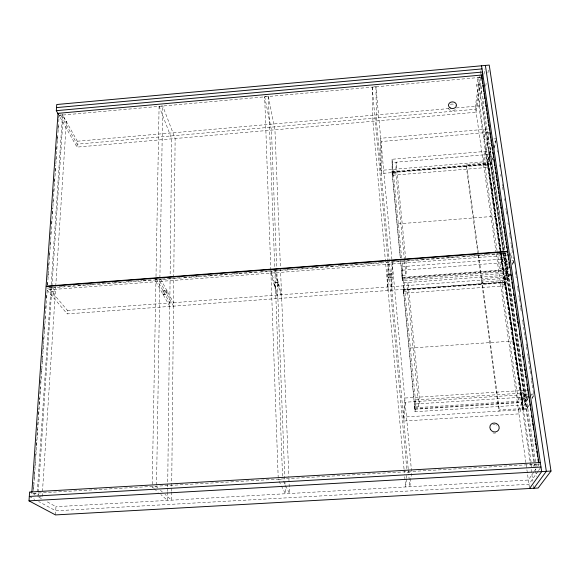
<?xml version="1.0" encoding="UTF-8"?>
<svg xmlns="http://www.w3.org/2000/svg" width="580" height="580" viewBox="0 0 580 580"><rect width="100%" height="100%" fill="white"/><g stroke="black" fill="none" stroke-linecap="round" stroke-linejoin="round"><path stroke-width="0.43" stroke-dasharray="2.9 2.17" d="M387.745 286.969L387.904 261.435M388.063 290.478L388.245 264.262M171.651 492.036L171.571 500.17L165.017 494.356M171.658 491.151L173.754 278.327M173.761 277.421L175.124 138.533L162.704 105.93L159.087 106.256L152.221 485.235M167.635 492.268L167.54 500.402L160.863 494.595M167.642 491.376L167.685 487.744M167.692 486.866L171.709 138.83L159.087 106.256M392.182 175.305L392.348 162.494L490.876 154.244L488.287 167.359L392.182 175.305L392.036 159.261L490.397 150.996L504.861 249.886M400.272 257.665L392.029 171.549L488.411 163.553L503.658 270.845L402.266 278.342L400.62 261.261M156.528 484.982L159.884 278.719M159.899 277.82L162.704 105.93M391.58 286.687L391.971 262M391.899 290.196L392.341 263.958M404.463 260.202L395.886 173.065L396.111 162.175L406.428 266.3L405.964 275.478L402.099 275.761M402.027 277.392L402.469 266.597L506.173 258.825L503.063 269.91L402.027 277.392L402.368 280.901L503.571 273.441L506.695 262.421L505.383 253.46M402.266 278.342L400.461 258.868M402.368 280.901L402.817 270.178L401.773 259.412M403.557 293.226L404.042 282.764L508.551 275.079L505.354 285.824L403.557 293.226L403.216 289.674L403.687 279.139L508.015 271.433L526.379 396.959L522.515 404.971L414.99 411.713L414.613 407.762L415.425 399.91L525.784 392.885L521.942 400.998L414.613 407.762M403.412 290.174L403.434 289.616L505.535 282.156L522.645 402.476L414.91 409.255L403.412 290.174L505.368 282.736L505.535 282.156M418.847 406.319L407.53 291.363L408.03 282.474L419.637 399.642L418.847 406.319L414.736 406.58M55.492 514.917L55.97 506.695L45.892 501.091M508.522 267.192L504.201 281.996L67.244 313.911L67.447 310.452L48.372 287.687M481.538 77.995L476.151 112.237L76.995 147.102L77.336 141.215L62.002 113.883M42.159 496.458L55.68 287.042M55.738 286.136L66.345 121.851L62.481 114.978L59.82 115.217M37.997 496.697L38.236 493.087M38.294 492.188L51.881 287.325M51.939 286.418L62.828 122.17L66.345 121.851M37.33 491.862L62.481 114.978M33.364 488.49L33.799 482.168M34.046 478.551L34.539 471.322M34.785 467.712L35.286 460.484M35.532 456.866L35.967 450.544M36.272 446.02L36.707 439.698M36.953 436.08L37.446 428.852M37.7 425.241L38.128 418.912M38.44 414.396L38.874 408.074M39.121 404.456L39.556 398.126M39.86 393.61L40.295 387.288M40.607 382.771L41.042 376.442M41.347 371.925L41.724 366.502M42.028 361.985L42.463 355.663M42.775 351.139L43.203 344.817M43.514 340.3L43.884 334.877M44.196 330.361L44.631 324.031M44.943 319.515L45.247 314.998M45.682 308.669L45.994 304.152M46.422 297.83L46.733 293.306M47.292 285.179L47.48 282.467M47.85 277.044L48.285 270.722M48.589 266.198L48.901 261.681M49.271 256.258L49.641 250.835M50.018 245.42L50.387 239.997M50.757 234.574L51.069 230.057M51.504 223.728L51.808 219.211M52.186 213.788L52.555 208.365M52.925 202.949L53.237 198.425M53.664 192.103L53.976 187.587M54.346 182.163L54.723 176.74M55.093 171.317L55.404 166.801M55.832 160.479L56.079 156.861M56.579 149.633L56.825 146.015M57.261 139.693L57.565 135.176M58 128.847L58.312 124.33M58.747 118.008L58.928 115.297L76.995 147.102M33.524 490.586L47.371 288.115L506.347 253.518M47.582 284.998L52.889 207.401M52.947 206.502L55.789 165.003M55.847 164.096L56.463 155.077M56.528 154.171L57.203 144.246M57.268 143.347L57.949 133.422M58.007 132.523L58.689 122.597M58.747 121.691L59.182 115.376L480.428 77.372M406.413 479.225L405.637 486.961L404.507 474.346M406.5 478.362L406.935 474.063M414.91 409.255L403.434 289.616M414.99 411.713L415.824 403.955L403.687 279.139M392.102 261.377L411.604 472.084L409.835 486.729L408.683 474.107M500.859 252.532L476.709 85.079L477.862 77.495L481.675 77.147M480.189 74.581L475.303 106.256L496.147 253.069M480.327 73.696L480.871 70.18M500.366 250.727L487.7 162.85L466.545 164.604L466.262 166.467L477.971 254.294M480.646 77.677L475.73 109.243L77.169 144.159L59.602 113.042M482.132 85.688L478.891 105.937L499.742 250.988M483.974 74.24L484.822 68.955M503.469 249.806L482.473 105.625L483.647 98.571M485.699 86.231L486.432 81.831M487.903 73.015L488.635 68.607M485.387 129.275L484.111 136.401L487.983 136.075M485.866 132.573L484.583 139.671L488.462 139.345M488.643 132.501L483.198 161.863L380.966 170.368L380.705 138.265L489.302 128.941M483.647 165.024L489.295 134.901M497.046 250.647L484.938 165.691L487.055 154.563L502.149 259.122L499.598 268.533L503.527 268.243M487.338 164.72L490.774 147.03M500.061 250.589L487.599 164.017L490.76 147.762M490.397 150.996L487.823 164.176L391.87 172.129M503.658 270.845L488.411 163.553M492.282 158.217L491.035 164.408L381.256 173.507L381.009 141.549L489.788 132.24M494.421 147.596L496.023 139.628M503.926 250.299L491.303 163.705L492.514 157.709M494.407 148.299L495.791 141.447L493.471 141.643M481.407 280.104L481.77 278.567L504.143 276.921M481.878 283.627L482.241 282.105L504.651 280.466M503.208 251.858L501.613 257.767L505.724 257.455L504.636 261.355L507.891 261.109M503.745 255.577L502.142 261.442L506.26 261.13L505.165 265.009L508.428 264.763M522.522 399.772L518.339 400.033L501.874 284.497L508.225 262.726M510.313 255.483L511.538 251.227M509.595 273.84L508.095 278.864L504.172 279.154L508.29 264.937M527.814 398.322L522.805 408.566L504.23 279.553L508.109 266.184M511.103 258.325L512.089 254.946L510.284 255.084M508.015 271.433L504.839 282.257L403.216 289.674M512.35 264.632L513.351 261.283M478.087 255.193L498.88 411.133L499.329 410.024L526.966 408.305L508.152 279.27L509.653 274.246M512.662 264.212L513.663 260.862L512.024 260.986M518.339 400.033L521.5 393.16L504.491 275.377M521.369 394.755L523.356 390.463M523.965 394.675L521.971 398.924L526.357 398.641M518.411 409.915L527.8 390.173L404.746 398.039L403.477 417.078L526.712 409.4L528.663 405.536M527.633 396.017L518.97 413.888L403.839 421.029L405.137 402.23L528.416 394.393M522.558 409.654L528.742 397.039M526.966 408.305L528.554 405.152M532.128 398.047L533.716 394.893L531.099 395.06M532.164 398.59L533.723 395.502M533.31 466.349L534.187 465.015L538.784 464.754M533.846 471.997L528.358 480.037L55.97 506.695M534.339 471.264L537.334 466.885M537.827 466.153L539.327 463.964M537.986 471.344L528.96 484.257L55.731 510.799L38.635 501.512M538.486 470.626L540.995 467.045M278.204 477.963L264.668 96.729L268.351 96.396L274.935 129.811L288.775 475.433M404.028 468.945L372.925 121.256L372.179 87.029L375.927 86.688L392.015 260.478M476.709 85.079L480.479 84.738L504.962 252.235M77.336 141.215L449.13 108.554M456.351 107.924L482.473 105.625M493.877 138.939L496.204 138.743M491.42 143.709L487.577 144.036L503.324 252.329M487.599 164.017L491.303 163.705M392.022 172.231L488.273 164.249M392.203 173.369L395.886 173.065M484.938 165.691L488.679 165.38M398.09 223.858L495.769 216.188M49.206 287.564L55.528 287.086M59.138 286.817L64.561 286.404M68.172 286.136L74.494 285.657M78.111 285.382L84.433 284.911M85.34 284.838L93.467 284.229M97.078 283.954L103.407 283.475M107.017 283.207L113.339 282.728M114.246 282.663L122.373 282.047M125.983 281.771L132.312 281.3M135.923 281.024L142.245 280.546M143.151 280.481L151.278 279.864M154.896 279.596L161.218 279.118M162.117 279.052L171.151 278.371M172.057 278.298L180.184 277.689M183.802 277.414L190.124 276.935M191.023 276.87L199.157 276.254M202.768 275.986L209.09 275.507M209.996 275.442L219.03 274.76M219.936 274.688L228.063 274.079M231.674 273.803L237.996 273.325M238.902 273.26L247.936 272.578M248.842 272.506L256.969 271.897M260.579 271.621L266.909 271.15M267.808 271.077L276.841 270.396M277.748 270.331L285.875 269.714M286.781 269.649L295.814 268.968M296.714 268.895L305.747 268.214M306.653 268.149L314.781 267.539M315.687 267.467L324.72 266.786M325.619 266.72L333.754 266.104M338.27 265.763L343.686 265.357M344.592 265.285L353.626 264.603M354.525 264.538L362.66 263.929M363.558 263.856L372.592 263.175M373.498 263.11L382.532 262.428M386.142 262.153L391.565 261.747M392.471 261.674L401.505 260.993M402.404 260.927L411.438 260.246M415.048 259.97L420.471 259.564M421.377 259.499L430.411 258.818M431.31 258.745L449.377 257.382M450.283 257.317L459.316 256.635M462.927 256.36L468.35 255.954M469.249 255.889L478.283 255.207M479.189 255.135L488.222 254.453M491.833 254.185L497.256 253.772M498.155 253.706L506.289 253.09M506.673 255.352L46.965 289.935L67.244 313.911M51.598 291.537L55.404 291.254L52.156 287.325M511.959 260.572L513.597 260.449M51.366 295.133L55.172 294.85L50.83 289.645M402.817 270.178L506.695 262.421M387.824 274.456L391.775 274.166M388.15 277.515L392.116 277.226M402.288 277.776L503.824 270.258M67.447 310.452L503.694 278.465M504.23 279.553L508.152 279.27M403.629 291.653L407.53 291.363M501.874 284.497L505.833 284.207M410.147 348.036L513.771 340.982M530.99 394.183L534.499 393.958M415.824 403.955L526.379 396.959M527.872 397.09L524.4 397.314L503.454 253.221M414.954 408.842L522.848 402.049M33.343 493.297L538.262 464.152M32.995 493.913L37.214 493.674L38.628 494.464M278.269 479.769L282.67 479.515M407.102 472.345L411.604 472.084M38.831 496.654L41.325 496.509M29.312 496.444L34.749 499.402M29.616 492.036L35.141 495.11M38.918 497.212L42.021 498.938M153.526 488.2L152.192 487.04L156.499 486.794L157.811 487.954M154.193 488.788L158.195 492.268M160.428 490.281L162.393 492.028M155.911 281.742L169.78 306.421M156.404 278.857L169.817 302.949M159.841 281.445L173.478 306.153M160.747 279.328L173.514 302.68M279.06 481.327L281.039 485.206M281.43 485.982L285.389 493.747L285.077 485.605M283.431 481.074L285.324 484.96M285.708 485.743L289.5 493.515L288.811 476.325M270.933 273.086L277.907 298.526M271.034 270.258L277.776 295.031M274.942 272.788L281.677 298.25M274.804 269.113L281.539 294.756M264.668 96.729L271.462 130.116L276.725 267.612M497.125 150.394L497.393 152.185M499.271 164.713L499.539 166.496M500.743 174.551L501.011 176.342M502.215 184.397L502.483 186.18M502.621 187.079L503.157 190.653M504.361 198.708L504.629 200.499M505.833 208.554L506.101 210.344M506.231 211.236L506.768 214.817M507.971 222.865L508.239 224.656M509.45 232.71L509.718 234.501M509.849 235.393L510.385 238.975M510.922 242.549L511.19 244.339M511.321 245.238L511.857 248.813M511.995 249.712L512.524 253.286M513.061 256.868L513.329 258.658M513.663 260.862L514.061 263.545M515.265 271.585L516.2 277.842M517.404 285.882L517.672 287.673M517.809 288.564L518.339 292.139M518.875 295.713L519.143 297.496M519.274 298.395L519.811 301.97M520.347 305.544L520.615 307.327M520.746 308.219L521.282 311.793M522.486 319.841L522.754 321.625M522.885 322.516L523.421 326.09M523.559 326.982L524.226 331.455M524.356 332.347L524.893 335.921M525.03 336.813L525.56 340.387M526.096 343.962L526.365 345.752M526.495 346.644L527.032 350.219M527.568 353.793L527.836 355.576M527.967 356.468L528.503 360.042M528.641 360.941L529.308 365.407M529.438 366.299L529.975 369.873M530.105 370.765L530.642 374.339M531.178 377.913L531.447 379.704M531.577 380.596L532.114 384.17M532.251 385.062L532.918 389.528M533.049 390.427L533.586 394.001M505.093 253.126L536.246 466.298M504.056 251.191L508.095 278.864M503.991 253.387L535.558 470.148M535.688 471.003L536.471 476.405M477.862 77.495L533.933 463.224M505.368 282.736L522.645 402.476M500.989 253.431L531.983 468.35M500.497 251.618L523.109 408.537M500.192 251.481L504.172 279.154M499.873 251.887L530.649 465.928M531.157 469.459L532.832 481.11M533.477 485.576L533.861 488.259M497.176 251.539L499.598 268.533M496.27 253.96L529.562 488.498M466.545 164.604L478.514 254.178M478.63 255.069L499.329 410.024M404.55 261.101L405.964 275.478M392.036 159.261L401.686 258.513M392.029 171.549L400.374 257.969M408.189 468.705L376.456 120.944L375.927 86.688M408.269 469.597L408.603 473.208M372.179 87.029L406.942 470.539M404.108 469.836L404.427 473.454M276.762 268.511L285.041 484.713M268.351 96.396L274.731 267.177M274.862 270.584L282.605 477.71M455.271 109.547A3.987 3.328 0.5 0 1 451.182 110.584A3.987 3.328 0.5 0 1 448.304 107.931M450.377 104.436A3.987 3.328 0.5 0 1 455.351 105.313M495.777 432.883A4.734 4.401 28.5 0 1 492.891 432.876M492.906 424.226A4.734 4.401 28.5 0 1 495.226 424.364M496.306 424.843A4.734 4.401 28.5 0 1 496.806 425.169M166.779 290.363L166.728 293.93L162.915 294.212L162.965 290.645L166.779 290.363M167.062 290.877L167.011 294.437L163.205 294.72L163.256 291.16L167.062 290.877M278.212 282.076L274.325 282.358L274.456 285.947L278.349 285.657L278.212 282.076M391.783 273.622L387.832 273.912L388.15 278.059L392.109 277.762L391.783 273.622M278.349 282.605L274.47 282.888L274.601 286.469L278.487 286.179L278.349 282.605"/><path stroke-width="0.87" d="M31.856 492.463L46.066 286.571L507.739 251.698L538.936 463.159M58.508 114.557L56.311 110.678L56.739 104.516L489.223 65.083L551 471.069L538.16 488.019L55.492 514.917L29 500.866L29.616 492.036L540.321 462.499M481.632 77.408L482.473 72.043L56.311 110.678M507.355 252.445L507.681 251.278L481.683 75.037L58.022 113.339L46.095 286.15L507.681 251.278M507.413 252.865L507.739 251.698M529.562 488.498L541.669 471.605L481.545 65.779M533.861 488.259L546.331 471.337L485.38 65.431M56.521 107.59L482.009 68.911M29.312 496.444L540.995 467.045M29 500.866L551 471.069M481.675 77.147L481.936 78.938M482.335 81.628L482.596 83.418M482.857 85.202L483.125 86.993M483.387 88.783L483.785 91.473M484.046 93.264L484.314 95.055M484.575 96.846L484.837 98.636M485.235 101.319L485.496 103.109M485.764 104.9L486.025 106.691M486.286 108.482L486.555 110.272M486.946 112.955L487.214 114.746M487.475 116.537L487.744 118.327M488.005 120.118L488.396 122.8M488.664 124.591L488.925 126.382M489.194 128.173L489.455 129.963M489.853 132.646L490.114 134.437M490.375 136.227L490.644 138.018M490.905 139.809L491.303 142.499M491.564 144.282L491.833 146.073M492.094 147.864L492.355 149.654M492.753 152.344L493.014 154.135M493.283 155.926L493.544 157.716M493.805 159.5L494.203 162.19M494.464 163.981L494.733 165.771M494.994 167.562L495.262 169.353M495.653 172.035L495.914 173.826M496.183 175.617L496.444 177.407M496.712 179.198L496.973 180.989M497.372 183.672L497.633 185.462M497.894 187.253L498.162 189.044M498.553 191.726L498.822 193.517M499.083 195.308L499.344 197.099M499.612 198.889L499.873 200.68M500.272 203.362L500.533 205.153M500.801 206.944L501.062 208.735M501.461 211.424L501.722 213.215M501.983 215.006L502.251 216.797M502.512 218.58L502.78 220.371M503.172 223.061L503.433 224.851M503.701 226.642L503.962 228.433M504.361 231.115L504.622 232.906M504.89 234.697L505.151 236.488M505.412 238.279L505.68 240.069M506.072 242.752L506.34 244.542M506.601 246.333L506.862 248.124M507.261 250.806L507.522 252.597M507.79 254.388L508.051 256.179M508.319 257.969L508.58 259.76M508.979 262.443L509.24 264.233M509.501 266.024L509.769 267.815M510.69 274.086L510.951 275.877M511.219 277.661L511.48 279.451M511.879 282.141L512.14 283.932M512.408 285.723L512.8 288.405M513.59 293.777L513.858 295.568M514.119 297.359L514.38 299.149M514.779 301.832L515.04 303.623M515.308 305.413L515.569 307.204M516.497 313.468L516.758 315.259M517.019 317.05L517.418 319.739M517.679 321.523L517.947 323.314M518.208 325.104L518.469 326.895M519.397 333.166L519.658 334.957M519.926 336.741L520.318 339.43M521.108 344.803L521.376 346.594M522.297 352.857L522.558 354.648M522.827 356.439L523.218 359.121M524.015 364.494L524.276 366.285M524.675 368.967L524.936 370.758M525.197 372.548L525.466 374.339M525.726 376.13L525.987 377.921M526.915 384.185L527.176 385.976M527.575 388.665L527.836 390.456M528.104 392.247L528.365 394.037M528.626 395.821L528.895 397.612M529.286 400.301L529.554 402.092M529.815 403.883L530.077 405.674M530.475 408.356L530.736 410.147M531.534 415.519L531.795 417.31M532.193 419.992L532.454 421.783M532.716 423.574L532.984 425.365M533.245 427.155L533.643 429.838M534.434 435.21L534.695 437.001M535.093 439.684L535.354 441.474M535.623 443.265L535.884 445.056M536.145 446.846L536.413 448.637M536.804 451.327L537.073 453.118M537.334 454.901L537.595 456.692M537.993 459.382L538.255 461.173M450.218 107.96A4.002 3.335 0.4 0 0 456.474 105.487A4.002 3.335 0.4 0 0 450.762 102.203A4.002 3.335 0.4 0 0 450.218 107.96M490.39 429.33A4.756 4.415 28.3 0 0 498.488 430.128A4.756 4.415 28.3 0 0 494.718 423.023A4.756 4.415 28.3 0 0 490.39 429.33"/></g></svg>
